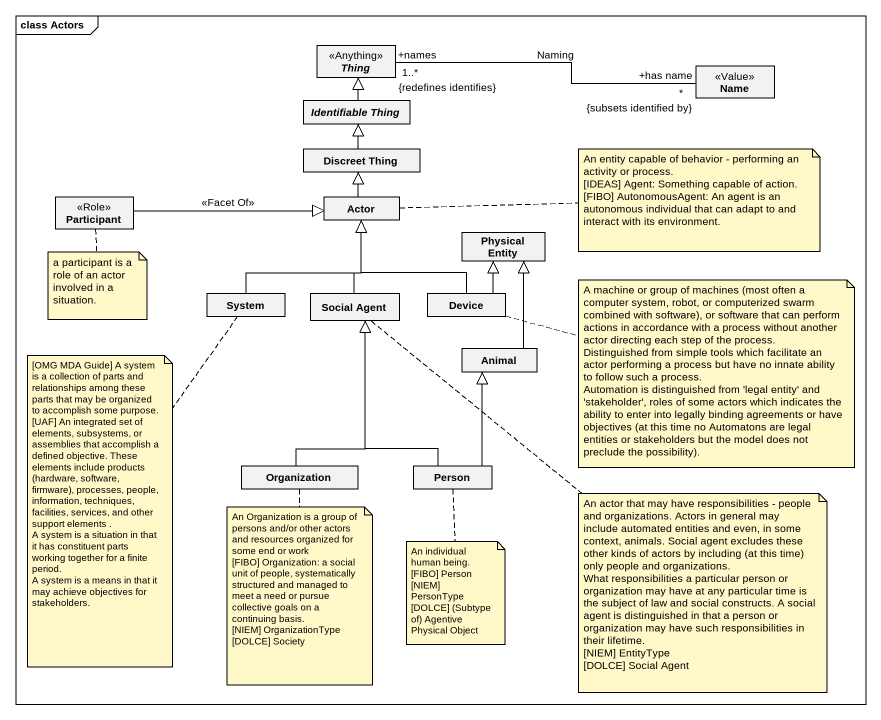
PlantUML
@startuml
mainframe class Actors
hide circle
hide empty members
abstract class Thing <<Anything>>
class Name <<Value>>
abstract class "Identifiable Thing" as Identifiable_Thing
class "Discreet Thing" as Discreet_Thing
class "Participant" as Participant_ <<Role>>
class "Actor" as Actor_
class "Physical Entity" as Physical_Entity
class System
class "Social Agent" as Social_Agent
class Device
class Animal
class Organization
class "Person" as Person_
Name "+has name\n*\n{subsets identified by}" -left- "+names\n1..*\n{redefines identifies}" Thing : Naming
Identifiable_Thing -up-|> Thing
Discreet_Thing -up-|> Identifiable_Thing
Participant_ -right-|> Actor_ : <<Facet Of>>
Actor_ -up-|> Discreet_Thing
System -up-|> Actor_
Social_Agent -up-|> Actor_
Device -up-|> Actor_
Device -up-|> Physical_Entity
Animal -up-|> Physical_Entity
Organization -up-|> Social_Agent
Person_ -up-|> Social_Agent
Person_ -up-|> Animal
note right of Actor_
  An entity capable of behavior - performing an activity or process.
  [IDEAS] Agent: Something capable of action.
  [FIBO] AutonomousAgent: An agent is an autonomous individual that can adapt to and interact with its environment.
end note
note bottom of Participant_ : a participant is a role of an actor involved in a situation.
note right of Device
  A machine or group of machines (most often a computer system, robot, or computerized swarm combined with software), or software that can perform actions in accordance with a process without another actor directing each step of the process.
  Distinguished from simple tools which facilitate an actor performing a process but have no innate ability to follow such a process.
  Automation is distinguished from 'legal entity' and 'stakeholder', roles of some actors which indicates the ability to enter into legally binding agreements or have objectives (at this time no Automatons are legal entities or stakeholders but the model does not preclude the possibility).
end note
note bottom of System
  [OMG MDA Guide] A system is a collection of parts and relationships among these parts that may be organized to accomplish some purpose.
  [UAF] An integrated set of elements, subsystems, or assemblies that accomplish a defined objective. These elements include products (hardware, software, firmware), processes, people, information, techniques, facilities, services, and other support elements .
  A system is a situation in that it has constituent parts working together for a finite period.
  A system is a means in that it may achieve objectives for stakeholders.
end note
note bottom of Social_Agent
  An actor that may have responsibilities - people and organizations. Actors in general may include automated entities and even, in some context, animals. Social agent excludes these other kinds of actors by including (at this time) only people and organizations.
  What responsibilities a particular person or organization may have at any particular time is the subject of law and social constructs. A social agent is distinguished in that a person or organization may have such responsibilities in their lifetime.
  [NIEM] EntityType
  [DOLCE] Social Agent
end note
note bottom of Organization
  An Organization is a group of persons and/or other actors and resources organized for some end or work
  [FIBO] Organization: a social unit of people, systematically structured and managed to meet a need or pursue collective goals on a continuing basis.
  [NIEM] OrganizationType
  [DOLCE] Society
end note
note bottom of Person_
  An individual human being.
  [FIBO] Person
  [NIEM] PersonType
  [DOLCE] (Subtype of) Agentive Physical Object
end note
@enduml
